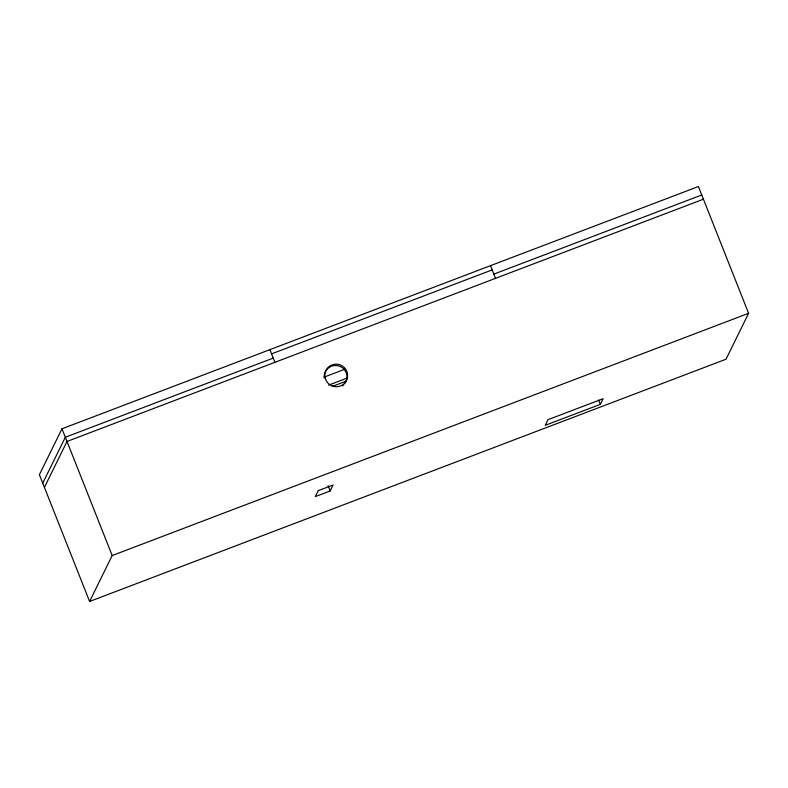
<?xml version="1.0" encoding="UTF-8"?>
<svg xmlns="http://www.w3.org/2000/svg" width="788" height="788" viewBox="0 0 788 788"><rect width="100%" height="100%" fill="white"/><g stroke="black" fill="none" stroke-linecap="round" stroke-linejoin="round"><path stroke-width="1.18" d="M61.986 428.78L39.4 474.691L89.596 601.471L726.014 359.22L748.6 313.309L698.404 186.529L61.986 428.78L112.182 555.56L89.596 601.471M42.749 483.142L65.335 437.232L273.229 358.097M44.424 487.368L67.01 441.457L703.428 199.206M330.162 490.963L333.107 484.984L318.254 490.629L315.308 496.617L330.162 490.963L328.074 485.684M600.367 404.342L603.145 398.679L547.995 419.679L545.207 425.333L600.367 404.342L598.693 400.117M271.555 353.871L492.185 269.89M493.859 274.116L701.753 194.981M324.104 377.127L344.799 369.247M328.606 385.135L346.996 378.132M332.231 386.465L345.991 381.225M112.182 555.56L748.6 313.309M490.51 265.664L495.534 278.341M269.89 349.645L274.904 362.322M343.864 384.642A11.436 11.278 26.2 0 1 342.376 385.933M324.262 377.945A11.436 11.278 26.2 0 1 324.774 373.079M325.129 372.163A11.436 11.278 26.2 0 1 341.027 366.893A11.436 11.278 26.2 0 1 345.095 383.116M325.641 379.481A11.436 11.278 26.2 0 0 345.174 382.574A11.436 11.278 26.2 0 0 337.924 364.283A11.436 11.278 26.2 0 0 325.641 379.481"/></g></svg>
